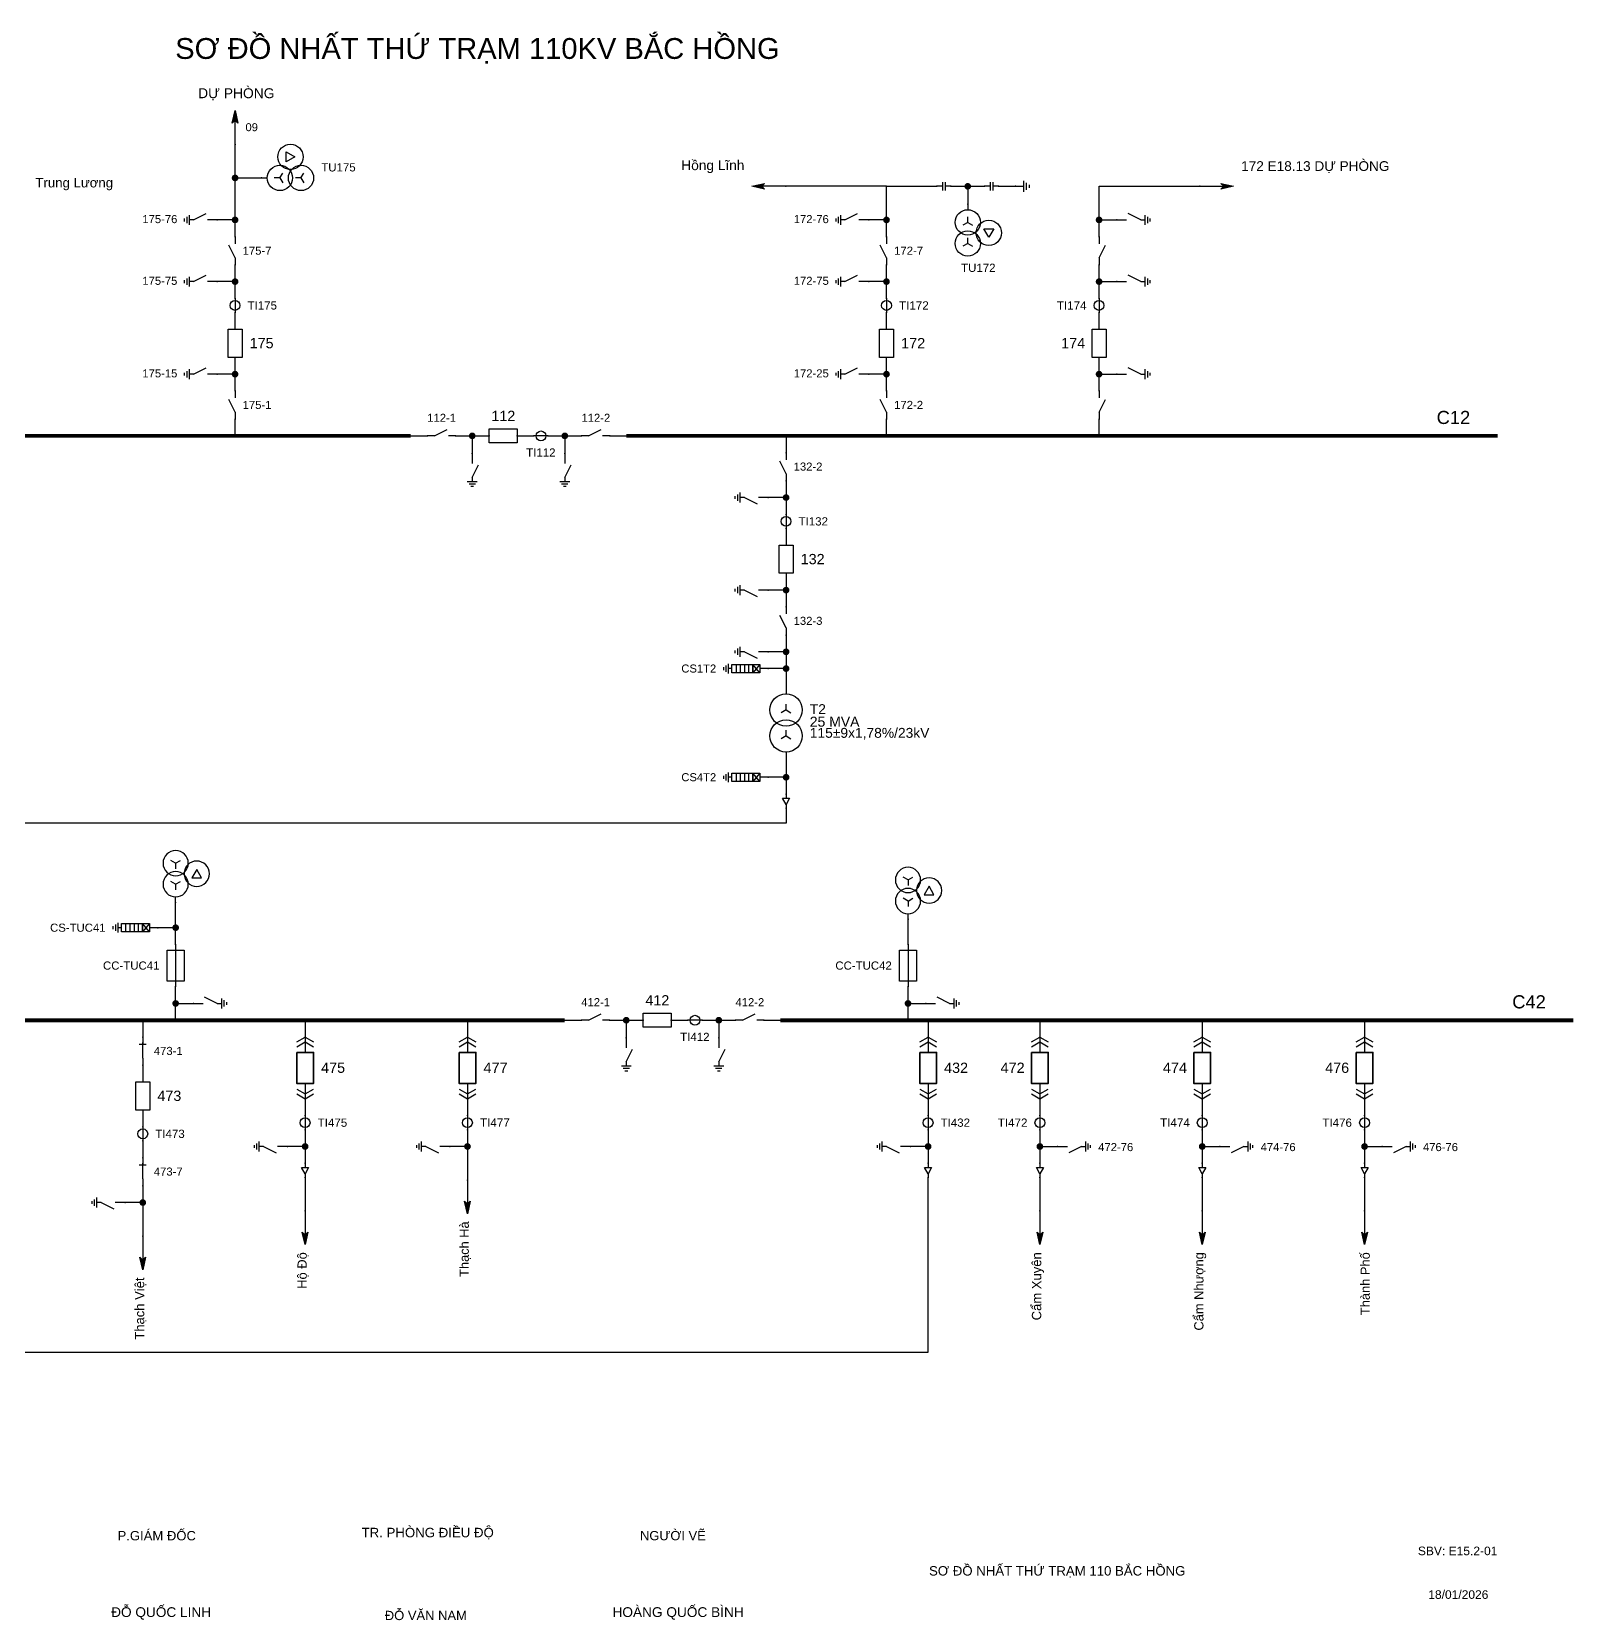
# Model space of a CAD drawing. Header units: millimetres. Extents: x -343 to 411, y 7 to 290.
# Drawn here: x 136.3 to 411, y 7.3 to 290 of the extents above; entities that cross this region are included whole.
import ezdxf

# ---------------------------------------------------------------- set-up
doc = ezdxf.new("R2010")
doc.units = ezdxf.units.MM
for name, color, linetype, lineweight in [('BUSBAR_110KV', 1, 'Continuous', 50), ('BUSBAR_22KV', 5, 'Continuous', 50), ('GROUND', 3, 'Continuous', 25), ('HV_110KV', 1, 'Continuous', 25), ('MV_22KV', 5, 'Continuous', 25)]:
    doc.layers.add(name, color=color, linetype=linetype, lineweight=lineweight)
doc.layers.add('SYM_PORTS', color=8, linetype='Continuous', plot=False)
doc.layers.add('TEXT', color=7, linetype='Continuous')
doc.styles.add('SLD_TEXT', font='arial.ttf')

# ---------------------------------------------------------------- blocks, each defined once
blk = doc.blocks.new('SYM_DISCONNECTOR_OPEN')
at = {"lineweight": 25}
for points in [[(0, -1.25), (-1.125, 1)], [(0, 2.5), (0, 1.25)], [(0, -1.25), (0, -2.5)]]:
    blk.add_lwpolyline(points, dxfattribs=at)
at = {"layer": 'SYM_PORTS'}
for p in [(0, 2.5), (0, -2.5)]:
    blk.add_point(p, dxfattribs=at)
blk.add_attdef('DEVICE_CODE', (1, -0.5), '', height=2)
blk = doc.blocks.new('SYM_EARTHING_SWITCH_OPEN')
at = {"lineweight": 25}
for points in [[(0, 3), (0, 1.25)], [(0, -1.25), (-1.125, 1)], [(-0.875, -2), (0.875, -2)], [(-0.5625, -2.4375), (0.5625, -2.4375)], [(0, -1.25), (0, -2)], [(-0.25, -2.875), (0.25, -2.875)]]:
    blk.add_lwpolyline(points, dxfattribs=at)
at = {"layer": 'SYM_PORTS'}
blk.add_point((0, 3), dxfattribs=at)
blk.add_attdef('DEVICE_CODE', (1.875, 0), '', height=2)
blk = doc.blocks.new('SYM_CIRCUIT_BREAKER')
at = {"lineweight": 25}
blk.add_lwpolyline([(-1.25, 2.5), (1.25, 2.5), (1.25, -2.5), (-1.25, -2.5)], close=True, dxfattribs=at)
at = {"layer": 'SYM_PORTS'}
for p in [(0, 2.5), (0, -2.5)]:
    blk.add_point(p, dxfattribs=at)
blk.add_attdef('DEVICE_CODE', (2.25, -0.5), '', height=2)
at = {"flags": 1}
blk.add_attdef('RATING', (2.25, -3.5), '', height=2, dxfattribs=at)
blk = doc.blocks.new('SYM_CURRENT_TRANSFORMER')
at = {"lineweight": 25}
blk.add_lwpolyline([(0, 1.25), (0, -1.25)], dxfattribs=at)
blk.add_circle((0, 0), 0.875, dxfattribs=at)
at = {"layer": 'SYM_PORTS'}
for p in [(0, 1.25), (0, -1.25)]:
    blk.add_point(p, dxfattribs=at)
blk.add_attdef('DEVICE_CODE', (1.875, -1.75), '', height=2)
at = {"flags": 1}
blk.add_attdef('RATIO', (1.875, -4.75), '', height=2, dxfattribs=at)
blk = doc.blocks.new('SYM_VOLTAGE_TRANSFORMER')
at = {"lineweight": 25}
for points in [[(0, 4.625), (0, 3.625)], [(0, 1.375), (-0.8625, 0.875)], [(0, 1.375), (0, 2.375)], [(0, 1.375), (0.8625, 0.875)], [(0, -2.375), (-0.8625, -2.875)], [(0, -2.375), (0, -1.375)], [(0, -2.375), (0.8625, -2.875)]]:
    blk.add_lwpolyline(points, dxfattribs=at)
blk.add_lwpolyline([(2.875, 0.25), (4.625, 0.25), (3.75, -1.25)], close=True, dxfattribs=at)
for centre in [(0, 1.375), (3.75, -0.5), (0, -2.375)]:
    blk.add_circle(centre, 2.25, dxfattribs=at)
at = {"layer": 'SYM_PORTS'}
blk.add_point((0, 4.625), dxfattribs=at)
blk.add_attdef('DEVICE_CODE', (7, 1.625), '', height=2)
at = {"flags": 1}
blk.add_attdef('RATIO', (7, -1.375), '', height=2, dxfattribs=at)
blk = doc.blocks.new('SYM_LINE_FEEDER_ARROW')
blk.add_hatch(color=7).paths.add_polyline_path([(0, -3), (-0.5, -0.75), (0, -1.25), (0.5, -0.75)])
at = {"lineweight": 25}
blk.add_lwpolyline([(0, 3), (0, -1.25)], dxfattribs=at)
blk.add_lwpolyline([(0, -3), (-0.5, -0.75), (0, -1.25), (0.5, -0.75)], close=True, dxfattribs=at)
at = {"layer": 'SYM_PORTS'}
blk.add_point((0, 3), dxfattribs=at)
blk.add_attdef('LINE_NAME', (1.5, 0), '', height=2)
blk = doc.blocks.new('SYM_COUPLING_CAPACITOR')
at = {"lineweight": 25}
for points in [[(-0.75, 0.25), (0.75, 0.25)], [(0, 1.25), (0, 0.25)], [(-0.75, -0.25), (0.75, -0.25)], [(0, -0.25), (0, -1.25)]]:
    blk.add_lwpolyline(points, dxfattribs=at)
at = {"layer": 'SYM_PORTS'}
for p in [(0, 1.25), (0, -1.25)]:
    blk.add_point(p, dxfattribs=at)
blk.add_attdef('DEVICE_CODE', (1.75, -1.75), '', height=2)
blk = doc.blocks.new('SYM_GROUND_SYMBOL')
at = {"lineweight": 25}
for points in [[(0, 1.25), (0, -0.25)], [(-1, -0.25), (1, -0.25)], [(-0.625, -0.75), (0.625, -0.75)], [(-0.25, -1.25), (0.25, -1.25)]]:
    blk.add_lwpolyline(points, dxfattribs=at)
at = {"layer": 'SYM_PORTS'}
blk.add_point((0, 1.25), dxfattribs=at)
blk = doc.blocks.new('SYM_SURGE_ARRESTER')
at = {"lineweight": 25}
for points in [[(0, 4), (0, 2.5)], [(-0.75, 2.5), (0.75, 1.25)], [(0.75, 2.5), (-0.75, 1.25)], [(-0.75, 0.5), (0.75, 0.5)], [(-0.75, -0.25), (0.75, -0.25)], [(-0.75, -1), (0.75, -1)], [(-0.75, -1.75), (0.75, -1.75)], [(0, -2.5), (0, -3.125)], [(-0.875, -3.125), (0.875, -3.125)], [(-0.5625, -3.5625), (0.5625, -3.5625)], [(-0.25, -4), (0.25, -4)]]:
    blk.add_lwpolyline(points, dxfattribs=at)
for points in [[(-0.75, 2.5), (0.75, 2.5), (0.75, 1.25), (-0.75, 1.25)], [(-0.75, 1.25), (0.75, 1.25), (0.75, -2.5), (-0.75, -2.5)]]:
    blk.add_lwpolyline(points, close=True, dxfattribs=at)
at = {"layer": 'SYM_PORTS'}
blk.add_point((0, 4), dxfattribs=at)
blk.add_attdef('DEVICE_CODE', (1.875, 1), '', height=2)
blk = doc.blocks.new('SYM_TRANSFORMER_2W')
at = {"lineweight": 25}
for points in [[(0, 2.3125), (0, 3.3125)], [(0, 2.3125), (-0.8625, 1.8125)], [(0, 2.3125), (0.8625, 1.8125)], [(0, -2.3125), (-0.8625, -2.8125)], [(0, -2.3125), (0, -1.3125)], [(0, -2.3125), (0.8625, -2.8125)]]:
    blk.add_lwpolyline(points, dxfattribs=at)
for centre in [(0, 2.3125), (0, -2.3125)]:
    blk.add_circle(centre, 2.875, dxfattribs=at)
at = {"layer": 'SYM_PORTS'}
for p in [(0, 5.1875), (0, -5.1875)]:
    blk.add_point(p, dxfattribs=at)
blk.add_attdef('DEVICE_CODE', (3.875, 2.1875), '', height=2)
at = {"flags": 1}
for tag, p in [('POWER', (3.875, -0.8125)), ('VOLTAGE_RATIO', (3.875, -3.8125))]:
    blk.add_attdef(tag, p, '', height=2, dxfattribs=at)
blk = doc.blocks.new('SYM_CABLE_TERMINATION')
at = {"lineweight": 25}
blk.add_lwpolyline([(-0.625, 0.5), (0.625, 0.5), (0, -0.625)], close=True, dxfattribs=at)
for points in [[(0, 1.25), (0, 0.5)], [(0, -0.625), (0, -1.25)]]:
    blk.add_lwpolyline(points, dxfattribs=at)
at = {"layer": 'SYM_PORTS'}
for p in [(0, 1.25), (0, -1.25)]:
    blk.add_point(p, dxfattribs=at)
blk = doc.blocks.new('SYM_DISCONNECTOR_CLOSED')
at = {"lineweight": 25}
for points in [[(-0.625, 1.25), (0.625, 1.25)], [(0, 2.5), (0, 1.25)], [(0, -1.25), (0, 1.5)], [(0, -1.25), (0, -2.5)]]:
    blk.add_lwpolyline(points, dxfattribs=at)
at = {"layer": 'SYM_PORTS'}
for p in [(0, 2.5), (0, -2.5)]:
    blk.add_point(p, dxfattribs=at)
blk.add_attdef('DEVICE_CODE', (1.625, -0.5), '', height=2)
blk = doc.blocks.new('SYM_DRAWOUT_BREAKER')
at = {"lineweight": 25}
for points in [[(-1.5, 4.625), (0, 5.5), (1.5, 4.625)], [(-1.5, 3.75), (0, 4.625), (1.5, 3.75)], [(0, 5.5), (0, 2.75)], [(0, -2.75), (0, -5.5)], [(-1.5, -3.75), (0, -4.625), (1.5, -3.75)], [(-1.5, -4.625), (0, -5.5), (1.5, -4.625)]]:
    blk.add_lwpolyline(points, dxfattribs=at)
at = {"lineweight": 35}
blk.add_lwpolyline([(-1.5, 2.75), (1.5, 2.75), (1.5, -2.75), (-1.5, -2.75)], close=True, dxfattribs=at)
at = {"layer": 'SYM_PORTS'}
for p in [(0, 5.5), (0, -5.5)]:
    blk.add_point(p, dxfattribs=at)
blk.add_attdef('DEVICE_CODE', (2.5, 2.5), '', height=2)
at = {"flags": 1}
blk.add_attdef('RATING', (2.5, -0.5), '', height=2, dxfattribs=at)
blk = doc.blocks.new('SYM_FUSE_DISCONNECTOR')
at = {"lineweight": 25}
blk.add_lwpolyline([(0, 3.75), (0, -3.75)], dxfattribs=at)
blk.add_lwpolyline([(-1.5, 2.75), (1.5, 2.75), (1.5, -2.75), (-1.5, -2.75)], close=True, dxfattribs=at)
at = {"layer": 'SYM_PORTS'}
for p in [(0, 3.75), (0, -3.75)]:
    blk.add_point(p, dxfattribs=at)
blk.add_attdef('DEVICE_CODE', (2.5, 0.75), '', height=2)
at = {"flags": 1}
blk.add_attdef('RATING', (2.5, -2.25), '', height=2, dxfattribs=at)

msp = doc.modelspace()

# ---------------------------------------------------------------- hatches: boundary and pattern name
at = {"layer": 'HV_110KV'}
h = msp.add_hatch(color=7, dxfattribs=at)
edge = h.paths.add_edge_path()
edge.add_arc((172.5, 264.02), 0.6, 0, 360)
h = msp.add_hatch(color=7, dxfattribs=at)
edge = h.paths.add_edge_path()
edge.add_arc((302.89, 262.53), 0.6, 0, 360)
h = msp.add_hatch(color=7, dxfattribs=at)
edge = h.paths.add_edge_path()
edge.add_arc((172.5, 256.55), 0.6, 0, 360)
h = msp.add_hatch(color=7, dxfattribs=at)
edge = h.paths.add_edge_path()
edge.add_arc((288.43, 256.55), 0.6, 0, 360)
h = msp.add_hatch(color=7, dxfattribs=at)
edge = h.paths.add_edge_path()
edge.add_arc((326.26, 256.55), 0.6, 0, 360)
h = msp.add_hatch(color=7, dxfattribs=at)
edge = h.paths.add_edge_path()
edge.add_arc((172.5, 245.57), 0.6, 0, 360)
h = msp.add_hatch(color=7, dxfattribs=at)
edge = h.paths.add_edge_path()
edge.add_arc((288.43, 245.57), 0.6, 0, 360)
h = msp.add_hatch(color=7, dxfattribs=at)
edge = h.paths.add_edge_path()
edge.add_arc((326.26, 245.57), 0.6, 0, 360)
h = msp.add_hatch(color=7, dxfattribs=at)
edge = h.paths.add_edge_path()
edge.add_arc((172.5, 229.1), 0.6, 0, 360)
h = msp.add_hatch(color=7, dxfattribs=at)
edge = h.paths.add_edge_path()
edge.add_arc((288.43, 229.1), 0.6, 0, 360)
h = msp.add_hatch(color=7, dxfattribs=at)
edge = h.paths.add_edge_path()
edge.add_arc((326.26, 229.1), 0.6, 0, 360)
h = msp.add_hatch(color=7, dxfattribs=at)
edge = h.paths.add_edge_path()
edge.add_arc((214.71, 218.12), 0.6, 0, 360)
h = msp.add_hatch(color=7, dxfattribs=at)
edge = h.paths.add_edge_path()
edge.add_arc((231.18, 218.12), 0.6, 0, 360)
h = msp.add_hatch(color=7, dxfattribs=at)
edge = h.paths.add_edge_path()
edge.add_arc((270.56, 207.14), 0.6, 0, 360)
h = msp.add_hatch(color=7, dxfattribs=at)
edge = h.paths.add_edge_path()
edge.add_arc((270.56, 190.67), 0.6, 0, 360)
h = msp.add_hatch(color=7, dxfattribs=at)
edge = h.paths.add_edge_path()
edge.add_arc((270.56, 179.69), 0.6, 0, 360)
h = msp.add_hatch(color=7, dxfattribs=at)
edge = h.paths.add_edge_path()
edge.add_arc((270.56, 176.7), 0.6, 0, 360)
at = {"layer": 'MV_22KV'}
h = msp.add_hatch(color=7, dxfattribs=at)
edge = h.paths.add_edge_path()
edge.add_arc((270.56, 157.36), 0.6, 0, 360)
h = msp.add_hatch(color=7, dxfattribs=at)
edge = h.paths.add_edge_path()
edge.add_arc((161.93, 130.59), 0.6, 0, 360)
h = msp.add_hatch(color=7, dxfattribs=at)
edge = h.paths.add_edge_path()
edge.add_arc((161.93, 117.11), 0.6, 0, 360)
h = msp.add_hatch(color=7, dxfattribs=at)
edge = h.paths.add_edge_path()
edge.add_arc((292.26, 117.11), 0.6, 0, 360)
h = msp.add_hatch(color=7, dxfattribs=at)
edge = h.paths.add_edge_path()
edge.add_arc((242.12, 114.12), 0.6, 0, 360)
h = msp.add_hatch(color=7, dxfattribs=at)
edge = h.paths.add_edge_path()
edge.add_arc((258.59, 114.12), 0.6, 0, 360)
h = msp.add_hatch(color=7, dxfattribs=at)
edge = h.paths.add_edge_path()
edge.add_arc((184.97, 91.65), 0.6, 0, 360)
h = msp.add_hatch(color=7, dxfattribs=at)
edge = h.paths.add_edge_path()
edge.add_arc((213.86, 91.65), 0.6, 0, 360)
h = msp.add_hatch(color=7, dxfattribs=at)
edge = h.paths.add_edge_path()
edge.add_arc((295.84, 91.65), 0.6, 0, 360)
h = msp.add_hatch(color=7, dxfattribs=at)
edge = h.paths.add_edge_path()
edge.add_arc((315.73, 91.65), 0.6, 0, 360)
h = msp.add_hatch(color=7, dxfattribs=at)
edge = h.paths.add_edge_path()
edge.add_arc((344.62, 91.65), 0.6, 0, 360)
h = msp.add_hatch(color=7, dxfattribs=at)
edge = h.paths.add_edge_path()
edge.add_arc((373.51, 91.65), 0.6, 0, 360)
h = msp.add_hatch(color=7, dxfattribs=at)
edge = h.paths.add_edge_path()
edge.add_arc((156.08, 81.67), 0.6, 0, 360)

# ---------------------------------------------------------------- linework, layer by layer
at = {"layer": 'BUSBAR_110KV', "const_width": 0.693}
for points in [[(21.88, 218.12), (203.73, 218.12)], [(242.15, 218.12), (397.21, 218.12)]]:
    msp.add_lwpolyline(points, dxfattribs=at)
at = {"layer": 'BUSBAR_22KV', "const_width": 0.693}
for points in [[(94.93, 114.12), (231.14, 114.12)], [(269.56, 114.12), (410.65, 114.12)]]:
    msp.add_lwpolyline(points, dxfattribs=at)
at = {"layer": 'GROUND'}
msp.add_lwpolyline([(308.38, 262.53), (311.37, 262.53)], dxfattribs=at)
at = {"layer": 'HV_110KV'}
for points in [[(172.5, 264.02), (172.5, 270)], [(172.5, 256.55), (172.5, 264.02)], [(172.5, 264.02), (177.24, 264.02)], [(288.43, 262.53), (270.49, 262.53)], [(288.43, 256.55), (288.43, 262.53)], [(288.43, 262.53), (297.4, 262.53)], [(299.9, 262.53), (302.89, 262.53)], [(302.89, 262.53), (302.89, 259.37)], [(302.89, 262.53), (305.88, 262.53)], [(326.26, 256.55), (326.26, 262.53), (344.2, 262.53)], [(172.5, 256.55), (169.34, 256.55)], [(172.5, 253.56), (172.5, 256.55)], [(288.43, 256.55), (285.27, 256.55)], [(288.43, 253.56), (288.43, 256.55)], [(326.26, 253.56), (326.26, 256.55)], [(326.26, 256.55), (329.42, 256.55)], [(172.5, 245.57), (172.5, 248.56)], [(288.43, 245.57), (288.43, 248.56)], [(326.26, 245.57), (326.26, 248.56)], [(172.5, 245.57), (169.34, 245.57)], [(172.5, 242.58), (172.5, 245.57)], [(288.43, 245.57), (285.27, 245.57)], [(288.43, 242.58), (288.43, 245.57)], [(326.26, 242.58), (326.26, 245.57)], [(326.26, 245.57), (329.42, 245.57)], [(172.5, 237.09), (172.5, 240.08)], [(288.43, 237.09), (288.43, 240.08)], [(326.26, 237.09), (326.26, 240.08)], [(172.5, 229.1), (172.5, 232.09)], [(288.43, 229.1), (288.43, 232.09)], [(326.26, 229.1), (326.26, 232.09)], [(172.5, 229.1), (169.34, 229.1)], [(172.5, 226.11), (172.5, 229.1)], [(288.43, 229.1), (285.27, 229.1)], [(288.43, 226.11), (288.43, 229.1)], [(326.26, 226.11), (326.26, 229.1)], [(326.26, 229.1), (329.42, 229.1)], [(172.5, 218.12), (172.5, 221.11)], [(288.43, 218.12), (288.43, 221.11)], [(326.26, 218.12), (326.26, 221.11)], [(203.73, 218.12), (206.72, 218.12)], [(211.72, 218.12), (214.71, 218.12)], [(214.71, 218.12), (214.71, 214.96)], [(214.71, 218.12), (217.7, 218.12)], [(222.7, 218.12), (225.69, 218.12)], [(228.19, 218.12), (231.18, 218.12)], [(231.18, 218.12), (231.18, 214.96)], [(231.18, 218.12), (234.17, 218.12)], [(239.17, 218.12), (242.15, 218.12)], [(270.56, 218.12), (270.56, 215.13)], [(270.56, 210.13), (270.56, 207.14)], [(270.56, 207.14), (267.4, 207.14)], [(270.56, 207.14), (270.56, 204.15)], [(270.56, 201.65), (270.56, 198.66)], [(270.56, 193.66), (270.56, 190.67)], [(270.56, 190.67), (267.4, 190.67)], [(270.56, 190.67), (270.56, 187.68)], [(270.56, 182.68), (270.56, 179.69)], [(270.56, 179.69), (267.4, 179.69)], [(270.56, 179.69), (270.56, 176.7)], [(270.56, 176.7), (267.4, 176.7)], [(270.56, 176.7), (270.56, 172.22)]]:
    msp.add_lwpolyline(points, dxfattribs=at)
at = {"layer": 'MV_22KV'}
for points in [[(270.56, 161.84), (270.56, 157.36)], [(270.56, 157.36), (267.4, 157.36)], [(270.56, 157.36), (270.56, 154.37)], [(161.93, 130.59), (161.93, 135.07)], [(161.93, 130.59), (158.77, 130.59)], [(161.93, 127.6), (161.93, 130.59)], [(292.26, 127.6), (292.26, 132.08)], [(161.93, 117.11), (161.93, 120.1)], [(292.26, 117.11), (292.26, 120.1)], [(161.93, 114.12), (161.93, 117.11)], [(161.93, 117.11), (165.09, 117.11)], [(292.26, 114.12), (292.26, 117.11)], [(292.26, 117.11), (295.42, 117.11)], [(156.08, 114.12), (156.08, 111.13)], [(184.97, 114.12), (184.97, 111.13)], [(213.86, 114.12), (213.86, 111.13)], [(231.14, 114.12), (234.13, 114.12)], [(239.13, 114.12), (242.12, 114.12)], [(242.12, 114.12), (242.12, 110.96)], [(242.12, 114.12), (245.11, 114.12)], [(250.11, 114.12), (253.1, 114.12)], [(255.6, 114.12), (258.59, 114.12)], [(258.59, 114.12), (258.59, 110.96)], [(258.59, 114.12), (261.58, 114.12)], [(266.58, 114.12), (269.56, 114.12)], [(295.84, 114.12), (295.84, 111.13)], [(315.73, 114.12), (315.73, 111.13)], [(344.62, 114.12), (344.62, 111.13)], [(373.51, 114.12), (373.51, 111.13)], [(156.08, 106.13), (156.08, 103.14)], [(184.97, 100.13), (184.97, 97.14)], [(213.86, 100.13), (213.86, 97.14)], [(295.84, 100.13), (295.84, 97.14)], [(315.73, 100.13), (315.73, 97.14)], [(344.62, 100.13), (344.62, 97.14)], [(373.51, 100.13), (373.51, 97.14)], [(156.08, 98.14), (156.08, 95.15)], [(184.97, 94.64), (184.97, 91.65)], [(213.86, 94.64), (213.86, 91.65)], [(295.84, 94.64), (295.84, 91.65)], [(315.73, 94.64), (315.73, 91.65)], [(344.62, 94.64), (344.62, 91.65)], [(373.51, 94.64), (373.51, 91.65)], [(156.08, 92.65), (156.08, 89.66)], [(184.97, 91.65), (181.81, 91.65)], [(184.97, 91.65), (184.97, 88.66)], [(213.86, 91.65), (210.7, 91.65)], [(213.86, 91.65), (213.86, 85.67)], [(295.84, 91.65), (292.68, 91.65)], [(295.84, 91.65), (295.84, 88.66)], [(315.73, 91.65), (318.89, 91.65)], [(315.73, 91.65), (315.73, 88.66)], [(344.62, 91.65), (347.78, 91.65)], [(344.62, 91.65), (344.62, 88.66)], [(373.51, 91.65), (376.67, 91.65)], [(373.51, 91.65), (373.51, 88.66)], [(184.97, 86.16), (184.97, 80.18)], [(315.73, 86.16), (315.73, 80.18)], [(344.62, 86.16), (344.62, 80.18)], [(373.51, 86.16), (373.51, 80.18)], [(156.08, 84.66), (156.08, 81.67)], [(156.08, 81.67), (152.92, 81.67)], [(156.08, 81.67), (156.08, 75.69)]]:
    msp.add_lwpolyline(points, dxfattribs=at)
msp.add_lwpolyline([(270.56, 151.87), (270.56, 149.17), (120, 149.17), (120, 143.54), (119.19, 143.54, 1), (117.19, 143.54), (93, 143.54), (93, 55.04), (295.84, 55.04), (295.84, 83.46), (295.84, 86.16)], format="xyb", dxfattribs=at)

# ---------------------------------------------------------------- block references
at = {"layer": 'GROUND'}
for name, p, rotation in [('SYM_COUPLING_CAPACITOR', (307.13, 262.53), 270), ('SYM_GROUND_SYMBOL', (312.62, 262.53), 90)]:
    msp.add_blockref(name, p, dxfattribs=dict(at, rotation=rotation))
at = {"layer": 'HV_110KV'}
for name, p, rotation in [('SYM_LINE_FEEDER_ARROW', (172.5, 273), 180), ('SYM_LINE_FEEDER_ARROW', (267.49, 262.53), 270), ('SYM_COUPLING_CAPACITOR', (298.65, 262.53), 270), ('SYM_LINE_FEEDER_ARROW', (347.2, 262.53), 90)]:
    msp.add_blockref(name, p, dxfattribs=dict(at, rotation=rotation))
ref = msp.add_blockref('SYM_VOLTAGE_TRANSFORMER', (181.86, 264.02), dxfattribs=dict(at, rotation=90))
ref.add_attrib('DEVICE_CODE', 'TU175', (187.84, 265.18), dxfattribs={"layer": 'TEXT', "height": 1.461, "style": 'SLD_TEXT'})
ref = msp.add_blockref('SYM_EARTHING_SWITCH_OPEN', (332.42, 256.55), dxfattribs=dict(at, xscale=-1, rotation=90))
ref.add_attrib('DEVICE_CODE', '174-76', (336.64, 255.98), dxfattribs={"layer": 'TEXT', "extrusion": (0, 0, -1), "height": 1.433, "style": 'SLD_TEXT'})
ref = msp.add_blockref('SYM_EARTHING_SWITCH_OPEN', (166.34, 256.55), dxfattribs=dict(at, rotation=270))
ref.add_attrib('DEVICE_CODE', '175-76', (156, 255.98), dxfattribs={"layer": 'TEXT', "height": 1.433, "style": 'SLD_TEXT'})
ref = msp.add_blockref('SYM_EARTHING_SWITCH_OPEN', (282.27, 256.55), dxfattribs=dict(at, rotation=270))
ref.add_attrib('DEVICE_CODE', '172-76', (271.93, 255.98), dxfattribs={"layer": 'TEXT', "height": 1.433, "style": 'SLD_TEXT'})
ref = msp.add_blockref('SYM_VOLTAGE_TRANSFORMER', (302.89, 254.74), dxfattribs=at)
ref.add_attrib('DEVICE_CODE', 'TU172', (301.71, 247.3), dxfattribs={"layer": 'TEXT', "height": 1.461, "style": 'SLD_TEXT'})
ref = msp.add_blockref('SYM_DISCONNECTOR_OPEN', (326.26, 251.06), dxfattribs=dict(at, xscale=-1))
ref.add_attrib('DEVICE_CODE', '174-7', (319.87, 250.35), dxfattribs={"layer": 'TEXT', "extrusion": (0, 0, -1), "height": 1.447, "style": 'SLD_TEXT'})
ref = msp.add_blockref('SYM_DISCONNECTOR_OPEN', (172.5, 251.06), dxfattribs=at)
ref.add_attrib('DEVICE_CODE', '175-7', (173.85, 250.36), dxfattribs={"layer": 'TEXT', "height": 1.435, "style": 'SLD_TEXT'})
ref = msp.add_blockref('SYM_DISCONNECTOR_OPEN', (288.43, 251.06), dxfattribs=at)
ref.add_attrib('DEVICE_CODE', '172-7', (289.78, 250.35), dxfattribs={"layer": 'TEXT', "height": 1.447, "style": 'SLD_TEXT'})
ref = msp.add_blockref('SYM_EARTHING_SWITCH_OPEN', (332.42, 245.57), dxfattribs=dict(at, xscale=-1, rotation=90))
ref.add_attrib('DEVICE_CODE', '174-75', (336.64, 245), dxfattribs={"layer": 'TEXT', "extrusion": (0, 0, -1), "height": 1.433, "style": 'SLD_TEXT'})
ref = msp.add_blockref('SYM_EARTHING_SWITCH_OPEN', (166.34, 245.57), dxfattribs=dict(at, rotation=270))
ref.add_attrib('DEVICE_CODE', '175-75', (156, 245), dxfattribs={"layer": 'TEXT', "height": 1.433, "style": 'SLD_TEXT'})
ref = msp.add_blockref('SYM_EARTHING_SWITCH_OPEN', (282.27, 245.57), dxfattribs=dict(at, rotation=270))
ref.add_attrib('DEVICE_CODE', '172-75', (271.93, 245), dxfattribs={"layer": 'TEXT', "height": 1.433, "style": 'SLD_TEXT'})
ref = msp.add_blockref('SYM_CURRENT_TRANSFORMER', (172.5, 241.33), dxfattribs=at)
ref.add_attrib('DEVICE_CODE', 'TI175', (174.72, 240.6), dxfattribs={"layer": 'TEXT', "height": 1.469, "style": 'SLD_TEXT'})
ref = msp.add_blockref('SYM_CURRENT_TRANSFORMER', (288.43, 241.33), dxfattribs=at)
ref.add_attrib('DEVICE_CODE', 'TI172', (290.66, 240.59), dxfattribs={"layer": 'TEXT', "height": 1.481, "style": 'SLD_TEXT'})
ref = msp.add_blockref('SYM_CURRENT_TRANSFORMER', (326.26, 241.33), dxfattribs=at)
ref.add_attrib('DEVICE_CODE', 'TI174', (318.75, 240.59), dxfattribs={"layer": 'TEXT', "height": 1.481, "style": 'SLD_TEXT'})
ref = msp.add_blockref('SYM_CIRCUIT_BREAKER', (172.5, 234.59), dxfattribs=at)
ref.add_attrib('DEVICE_CODE', '175', (175.1, 233.71), dxfattribs={"layer": 'TEXT', "height": 1.826, "style": 'SLD_TEXT'})
ref = msp.add_blockref('SYM_CIRCUIT_BREAKER', (288.43, 234.59), dxfattribs=at)
ref.add_attrib('DEVICE_CODE', '172', (291.03, 233.7), dxfattribs={"layer": 'TEXT', "height": 1.841, "style": 'SLD_TEXT'})
ref = msp.add_blockref('SYM_CIRCUIT_BREAKER', (326.26, 234.59), dxfattribs=at)
ref.add_attrib('DEVICE_CODE', '174', (319.51, 233.7), dxfattribs={"layer": 'TEXT', "height": 1.841, "style": 'SLD_TEXT'})
ref = msp.add_blockref('SYM_EARTHING_SWITCH_OPEN', (332.42, 229.1), dxfattribs=dict(at, xscale=-1, rotation=90))
ref.add_attrib('DEVICE_CODE', '174-25', (336.64, 228.53), dxfattribs={"layer": 'TEXT', "extrusion": (0, 0, -1), "height": 1.433, "style": 'SLD_TEXT'})
ref = msp.add_blockref('SYM_EARTHING_SWITCH_OPEN', (166.34, 229.1), dxfattribs=dict(at, rotation=270))
ref.add_attrib('DEVICE_CODE', '175-15', (156, 228.53), dxfattribs={"layer": 'TEXT', "height": 1.433, "style": 'SLD_TEXT'})
ref = msp.add_blockref('SYM_EARTHING_SWITCH_OPEN', (282.27, 229.1), dxfattribs=dict(at, rotation=270))
ref.add_attrib('DEVICE_CODE', '172-25', (271.93, 228.53), dxfattribs={"layer": 'TEXT', "height": 1.433, "style": 'SLD_TEXT'})
ref = msp.add_blockref('SYM_DISCONNECTOR_OPEN', (326.26, 223.61), dxfattribs=dict(at, xscale=-1))
ref.add_attrib('DEVICE_CODE', '174-2', (319.87, 222.9), dxfattribs={"layer": 'TEXT', "extrusion": (0, 0, -1), "height": 1.447, "style": 'SLD_TEXT'})
ref = msp.add_blockref('SYM_DISCONNECTOR_OPEN', (172.5, 223.61), dxfattribs=at)
ref.add_attrib('DEVICE_CODE', '175-1', (173.85, 222.91), dxfattribs={"layer": 'TEXT', "height": 1.435, "style": 'SLD_TEXT'})
ref = msp.add_blockref('SYM_DISCONNECTOR_OPEN', (288.43, 223.61), dxfattribs=at)
ref.add_attrib('DEVICE_CODE', '172-2', (289.78, 222.9), dxfattribs={"layer": 'TEXT', "height": 1.447, "style": 'SLD_TEXT'})
ref = msp.add_blockref('SYM_DISCONNECTOR_OPEN', (209.22, 218.12), dxfattribs=dict(at, rotation=270))
ref.add_attrib('DEVICE_CODE', '112-1', (206.7, 220.62), dxfattribs={"layer": 'TEXT', "height": 1.432, "style": 'SLD_TEXT'})
ref = msp.add_blockref('SYM_CIRCUIT_BREAKER', (220.2, 218.12), dxfattribs=dict(at, rotation=270))
ref.add_attrib('DEVICE_CODE', '112', (218.12, 220.76), dxfattribs={"layer": 'TEXT', "height": 1.822, "style": 'SLD_TEXT'})
ref = msp.add_blockref('SYM_DISCONNECTOR_OPEN', (236.67, 218.12), dxfattribs=dict(at, rotation=270))
ref.add_attrib('DEVICE_CODE', '112-2', (234.15, 220.62), dxfattribs={"layer": 'TEXT', "height": 1.432, "style": 'SLD_TEXT'})
ref = msp.add_blockref('SYM_CURRENT_TRANSFORMER', (226.94, 218.12), dxfattribs=dict(at, rotation=270))
ref.add_attrib('DEVICE_CODE', 'TI112', (224.3, 214.42), dxfattribs={"layer": 'TEXT', "height": 1.466, "style": 'SLD_TEXT'})
ref = msp.add_blockref('SYM_EARTHING_SWITCH_OPEN', (231.18, 211.96), dxfattribs=dict(at, xscale=-1))
ref.add_attrib('DEVICE_CODE', '112-25', (228.24, 206.3), dxfattribs={"layer": 'TEXT', "extrusion": (0, 0, -1), "height": 1.43, "style": 'SLD_TEXT'})
ref = msp.add_blockref('SYM_EARTHING_SWITCH_OPEN', (214.71, 211.96), dxfattribs=dict(at, xscale=-1))
ref.add_attrib('DEVICE_CODE', '112-15', (211.77, 206.3), dxfattribs={"layer": 'TEXT', "extrusion": (0, 0, -1), "height": 1.43, "style": 'SLD_TEXT'})
ref = msp.add_blockref('SYM_DISCONNECTOR_OPEN', (270.56, 212.63), dxfattribs=at)
ref.add_attrib('DEVICE_CODE', '132-2', (271.91, 211.94), dxfattribs={"layer": 'TEXT', "height": 1.432, "style": 'SLD_TEXT'})
ref = msp.add_blockref('SYM_EARTHING_SWITCH_OPEN', (264.4, 207.14), dxfattribs=dict(at, xscale=-1, rotation=270))
ref.add_attrib('DEVICE_CODE', '132-25', (254.05, 206.32), dxfattribs={"layer": 'TEXT', "extrusion": (0, 0, -1), "height": 1.43, "style": 'SLD_TEXT'})
ref = msp.add_blockref('SYM_CURRENT_TRANSFORMER', (270.56, 202.9), dxfattribs=at)
ref.add_attrib('DEVICE_CODE', 'TI132', (272.78, 202.17), dxfattribs={"layer": 'TEXT', "height": 1.466, "style": 'SLD_TEXT'})
ref = msp.add_blockref('SYM_CIRCUIT_BREAKER', (270.56, 196.16), dxfattribs=at)
ref.add_attrib('DEVICE_CODE', '132', (273.16, 195.28), dxfattribs={"layer": 'TEXT', "height": 1.826, "style": 'SLD_TEXT'})
ref = msp.add_blockref('SYM_EARTHING_SWITCH_OPEN', (264.4, 190.67), dxfattribs=dict(at, xscale=-1, rotation=270))
ref.add_attrib('DEVICE_CODE', '132-35', (254.05, 189.85), dxfattribs={"layer": 'TEXT', "extrusion": (0, 0, -1), "height": 1.43, "style": 'SLD_TEXT'})
ref = msp.add_blockref('SYM_DISCONNECTOR_OPEN', (270.56, 185.18), dxfattribs=at)
ref.add_attrib('DEVICE_CODE', '132-3', (271.91, 184.49), dxfattribs={"layer": 'TEXT', "height": 1.432, "style": 'SLD_TEXT'})
ref = msp.add_blockref('SYM_EARTHING_SWITCH_OPEN', (264.4, 179.69), dxfattribs=dict(at, xscale=-1, rotation=270))
ref.add_attrib('DEVICE_CODE', '132-38', (254.05, 178.87), dxfattribs={"layer": 'TEXT', "extrusion": (0, 0, -1), "height": 1.43, "style": 'SLD_TEXT'})
ref = msp.add_blockref('SYM_SURGE_ARRESTER', (263.4, 176.7), dxfattribs=dict(at, rotation=270))
ref.add_attrib('DEVICE_CODE', 'CS1T2', (251.92, 176), dxfattribs={"layer": 'TEXT', "height": 1.428, "style": 'SLD_TEXT'})
ref = msp.add_blockref('SYM_TRANSFORMER_2W', (270.56, 167.03), dxfattribs=at)
ref.add_attrib('DEVICE_CODE', 'T2', (274.78, 168.61), dxfattribs={"layer": 'TEXT', "height": 1.755, "style": 'SLD_TEXT'})
at = {"layer": 'MV_22KV'}
ref = msp.add_blockref('SYM_SURGE_ARRESTER', (263.4, 157.36), dxfattribs=dict(at, rotation=270))
ref.add_attrib('DEVICE_CODE', 'CS4T2', (251.92, 156.66), dxfattribs={"layer": 'TEXT', "height": 1.428, "style": 'SLD_TEXT'})
for name, p in [('SYM_CABLE_TERMINATION', (270.56, 153.12)), ('SYM_CABLE_TERMINATION', (184.97, 87.41)), ('SYM_CABLE_TERMINATION', (295.84, 87.41)), ('SYM_CABLE_TERMINATION', (315.73, 87.41)), ('SYM_CABLE_TERMINATION', (344.62, 87.41)), ('SYM_CABLE_TERMINATION', (373.51, 87.41)), ('SYM_LINE_FEEDER_ARROW', (213.86, 82.67)), ('SYM_LINE_FEEDER_ARROW', (184.97, 77.18)), ('SYM_LINE_FEEDER_ARROW', (315.73, 77.18)), ('SYM_LINE_FEEDER_ARROW', (344.62, 77.18)), ('SYM_LINE_FEEDER_ARROW', (373.51, 77.18)), ('SYM_LINE_FEEDER_ARROW', (156.08, 72.69))]:
    msp.add_blockref(name, p, dxfattribs=at)
ref = msp.add_blockref('SYM_VOLTAGE_TRANSFORMER', (161.93, 139.7), dxfattribs=dict(at, xscale=-1, rotation=180))
ref.add_attrib('DEVICE_CODE', 'TUC41', (160.56, 145.69), dxfattribs={"layer": 'TEXT', "extrusion": (0, 0, -1), "height": 1.457, "style": 'SLD_TEXT'})
ref = msp.add_blockref('SYM_VOLTAGE_TRANSFORMER', (292.26, 136.71), dxfattribs=dict(at, xscale=-1, rotation=180))
ref.add_attrib('DEVICE_CODE', 'TUC42', (290.9, 142.7), dxfattribs={"layer": 'TEXT', "extrusion": (0, 0, -1), "height": 1.457, "style": 'SLD_TEXT'})
ref = msp.add_blockref('SYM_SURGE_ARRESTER', (154.77, 130.59), dxfattribs=dict(at, rotation=270))
ref.add_attrib('DEVICE_CODE', 'CS-TUC41', (139.58, 129.87), dxfattribs={"layer": 'TEXT', "height": 1.445, "style": 'SLD_TEXT'})
ref = msp.add_blockref('SYM_FUSE_DISCONNECTOR', (161.93, 123.85), dxfattribs=at)
ref.add_attrib('DEVICE_CODE', 'CC-TUC41', (149, 123.12), dxfattribs={"layer": 'TEXT', "height": 1.454, "style": 'SLD_TEXT'})
ref = msp.add_blockref('SYM_FUSE_DISCONNECTOR', (292.26, 123.85), dxfattribs=at)
ref.add_attrib('DEVICE_CODE', 'CC-TUC42', (279.33, 123.12), dxfattribs={"layer": 'TEXT', "height": 1.454, "style": 'SLD_TEXT'})
ref = msp.add_blockref('SYM_EARTHING_SWITCH_OPEN', (298.42, 117.11), dxfattribs=dict(at, xscale=-1, rotation=90))
ref.add_attrib('DEVICE_CODE', 'TUC42-24', (302.65, 116.51), dxfattribs={"layer": 'TEXT', "extrusion": (0, 0, -1), "height": 1.451, "style": 'SLD_TEXT'})
ref = msp.add_blockref('SYM_EARTHING_SWITCH_OPEN', (168.09, 117.11), dxfattribs=dict(at, xscale=-1, rotation=90))
ref.add_attrib('DEVICE_CODE', 'TUC41-14', (172.31, 116.51), dxfattribs={"layer": 'TEXT', "extrusion": (0, 0, -1), "height": 1.451, "style": 'SLD_TEXT'})
ref = msp.add_blockref('SYM_DISCONNECTOR_OPEN', (236.63, 114.12), dxfattribs=dict(at, rotation=270))
ref.add_attrib('DEVICE_CODE', '412-1', (234.11, 116.62), dxfattribs={"layer": 'TEXT', "height": 1.432, "style": 'SLD_TEXT'})
ref = msp.add_blockref('SYM_CIRCUIT_BREAKER', (247.61, 114.12), dxfattribs=dict(at, rotation=270))
ref.add_attrib('DEVICE_CODE', '412', (245.53, 116.76), dxfattribs={"layer": 'TEXT', "height": 1.822, "style": 'SLD_TEXT'})
ref = msp.add_blockref('SYM_DISCONNECTOR_OPEN', (264.08, 114.12), dxfattribs=dict(at, rotation=270))
ref.add_attrib('DEVICE_CODE', '412-2', (261.56, 116.62), dxfattribs={"layer": 'TEXT', "height": 1.432, "style": 'SLD_TEXT'})
ref = msp.add_blockref('SYM_CURRENT_TRANSFORMER', (254.35, 114.12), dxfattribs=dict(at, rotation=270))
ref.add_attrib('DEVICE_CODE', 'TI412', (251.71, 110.42), dxfattribs={"layer": 'TEXT', "height": 1.466, "style": 'SLD_TEXT'})
ref = msp.add_blockref('SYM_EARTHING_SWITCH_OPEN', (258.59, 107.96), dxfattribs=dict(at, xscale=-1))
ref.add_attrib('DEVICE_CODE', '412-25', (255.65, 102.3), dxfattribs={"layer": 'TEXT', "extrusion": (0, 0, -1), "height": 1.43, "style": 'SLD_TEXT'})
ref = msp.add_blockref('SYM_EARTHING_SWITCH_OPEN', (242.12, 107.96), dxfattribs=dict(at, xscale=-1))
ref.add_attrib('DEVICE_CODE', '412-15', (239.18, 102.3), dxfattribs={"layer": 'TEXT', "extrusion": (0, 0, -1), "height": 1.43, "style": 'SLD_TEXT'})
ref = msp.add_blockref('SYM_DISCONNECTOR_CLOSED', (156.08, 108.63), dxfattribs=at)
ref.add_attrib('DEVICE_CODE', '473-1', (158.05, 107.94), dxfattribs={"layer": 'TEXT', "height": 1.435, "style": 'SLD_TEXT'})
ref = msp.add_blockref('SYM_DRAWOUT_BREAKER', (184.97, 105.63), dxfattribs=at)
ref.add_attrib('DEVICE_CODE', '475', (187.82, 104.76), dxfattribs={"layer": 'TEXT', "height": 1.829, "style": 'SLD_TEXT'})
ref = msp.add_blockref('SYM_DRAWOUT_BREAKER', (213.86, 105.63), dxfattribs=at)
ref.add_attrib('DEVICE_CODE', '477', (216.71, 104.74), dxfattribs={"layer": 'TEXT', "height": 1.845, "style": 'SLD_TEXT'})
ref = msp.add_blockref('SYM_DRAWOUT_BREAKER', (295.84, 105.63), dxfattribs=at)
ref.add_attrib('DEVICE_CODE', '432', (298.69, 104.75), dxfattribs={"layer": 'TEXT', "height": 1.826, "style": 'SLD_TEXT'})
ref = msp.add_blockref('SYM_DRAWOUT_BREAKER', (315.73, 105.63), dxfattribs=at)
ref.add_attrib('DEVICE_CODE', '472', (308.73, 104.74), dxfattribs={"layer": 'TEXT', "height": 1.841, "style": 'SLD_TEXT'})
ref = msp.add_blockref('SYM_DRAWOUT_BREAKER', (344.62, 105.63), dxfattribs=at)
ref.add_attrib('DEVICE_CODE', '474', (337.62, 104.74), dxfattribs={"layer": 'TEXT', "height": 1.845, "style": 'SLD_TEXT'})
ref = msp.add_blockref('SYM_DRAWOUT_BREAKER', (373.51, 105.63), dxfattribs=at)
ref.add_attrib('DEVICE_CODE', '476', (366.51, 104.75), dxfattribs={"layer": 'TEXT', "height": 1.826, "style": 'SLD_TEXT'})
ref = msp.add_blockref('SYM_CIRCUIT_BREAKER', (156.08, 100.64), dxfattribs=at)
ref.add_attrib('DEVICE_CODE', '473', (158.68, 99.76), dxfattribs={"layer": 'TEXT', "height": 1.826, "style": 'SLD_TEXT'})
ref = msp.add_blockref('SYM_CURRENT_TRANSFORMER', (184.97, 95.89), dxfattribs=at)
ref.add_attrib('DEVICE_CODE', 'TI475', (187.2, 95.16), dxfattribs={"layer": 'TEXT', "height": 1.472, "style": 'SLD_TEXT'})
ref = msp.add_blockref('SYM_CURRENT_TRANSFORMER', (213.86, 95.89), dxfattribs=at)
ref.add_attrib('DEVICE_CODE', 'TI477', (216.09, 95.15), dxfattribs={"layer": 'TEXT', "height": 1.484, "style": 'SLD_TEXT'})
ref = msp.add_blockref('SYM_CURRENT_TRANSFORMER', (295.84, 95.89), dxfattribs=at)
ref.add_attrib('DEVICE_CODE', 'TI432', (298.06, 95.16), dxfattribs={"layer": 'TEXT', "height": 1.466, "style": 'SLD_TEXT'})
ref = msp.add_blockref('SYM_CURRENT_TRANSFORMER', (315.73, 95.89), dxfattribs=at)
ref.add_attrib('DEVICE_CODE', 'TI472', (308.23, 95.15), dxfattribs={"layer": 'TEXT', "height": 1.481, "style": 'SLD_TEXT'})
ref = msp.add_blockref('SYM_CURRENT_TRANSFORMER', (344.62, 95.89), dxfattribs=at)
ref.add_attrib('DEVICE_CODE', 'TI474', (337.12, 95.15), dxfattribs={"layer": 'TEXT', "height": 1.484, "style": 'SLD_TEXT'})
ref = msp.add_blockref('SYM_CURRENT_TRANSFORMER', (373.51, 95.89), dxfattribs=at)
ref.add_attrib('DEVICE_CODE', 'TI476', (366.01, 95.16), dxfattribs={"layer": 'TEXT', "height": 1.469, "style": 'SLD_TEXT'})
ref = msp.add_blockref('SYM_CURRENT_TRANSFORMER', (156.08, 93.9), dxfattribs=at)
ref.add_attrib('DEVICE_CODE', 'TI473', (158.3, 93.17), dxfattribs={"layer": 'TEXT', "height": 1.469, "style": 'SLD_TEXT'})
ref = msp.add_blockref('SYM_EARTHING_SWITCH_OPEN', (289.68, 91.65), dxfattribs=dict(at, xscale=-1, rotation=270))
ref.add_attrib('DEVICE_CODE', '432-38', (279.33, 90.83), dxfattribs={"layer": 'TEXT', "extrusion": (0, 0, -1), "height": 1.43, "style": 'SLD_TEXT'})
ref = msp.add_blockref('SYM_EARTHING_SWITCH_OPEN', (207.7, 91.65), dxfattribs=dict(at, xscale=-1, rotation=270))
ref.add_attrib('DEVICE_CODE', '477-76', (197.36, 90.83), dxfattribs={"layer": 'TEXT', "extrusion": (0, 0, -1), "height": 1.433, "style": 'SLD_TEXT'})
ref = msp.add_blockref('SYM_EARTHING_SWITCH_OPEN', (178.81, 91.65), dxfattribs=dict(at, xscale=-1, rotation=270))
ref.add_attrib('DEVICE_CODE', '475-76', (168.47, 90.83), dxfattribs={"layer": 'TEXT', "extrusion": (0, 0, -1), "height": 1.433, "style": 'SLD_TEXT'})
ref = msp.add_blockref('SYM_EARTHING_SWITCH_OPEN', (321.89, 91.65), dxfattribs=dict(at, rotation=90))
ref.add_attrib('DEVICE_CODE', '472-76', (326.11, 90.83), dxfattribs={"layer": 'TEXT', "height": 1.433, "style": 'SLD_TEXT'})
ref = msp.add_blockref('SYM_EARTHING_SWITCH_OPEN', (350.78, 91.65), dxfattribs=dict(at, rotation=90))
ref.add_attrib('DEVICE_CODE', '474-76', (355.01, 90.83), dxfattribs={"layer": 'TEXT', "height": 1.433, "style": 'SLD_TEXT'})
ref = msp.add_blockref('SYM_EARTHING_SWITCH_OPEN', (379.67, 91.65), dxfattribs=dict(at, rotation=90))
ref.add_attrib('DEVICE_CODE', '476-76', (383.9, 90.83), dxfattribs={"layer": 'TEXT', "height": 1.433, "style": 'SLD_TEXT'})
ref = msp.add_blockref('SYM_DISCONNECTOR_CLOSED', (156.08, 87.16), dxfattribs=at)
ref.add_attrib('DEVICE_CODE', '473-7', (158.05, 86.47), dxfattribs={"layer": 'TEXT', "height": 1.435, "style": 'SLD_TEXT'})
ref = msp.add_blockref('SYM_EARTHING_SWITCH_OPEN', (149.92, 81.67), dxfattribs=dict(at, xscale=-1, rotation=270))
ref.add_attrib('DEVICE_CODE', '473-76', (139.58, 80.85), dxfattribs={"layer": 'TEXT', "extrusion": (0, 0, -1), "height": 1.433, "style": 'SLD_TEXT'})

# ---------------------------------------------------------------- texts
at = {"layer": 'TEXT', "attachment_point": 7, "style": 'SLD_TEXT'}
for s, insert, char_height in [('SƠ ĐỒ NHẤT THỨ TRẠM 110KV BẮC HỒNG', (161.85, 284.39), 3.7077), ('DỰ PHÒNG', (165.93, 277.83), 1.762), ('09', (174.35, 272.32), 1.425), ('Hồng Lĩnh', (251.92, 264.89), 1.741), ('172 E18.13 DỰ PHÒNG', (351.55, 264.89), 1.7305), ('Trung Lương', (136.97, 261.83), 1.682), ('C12', (386.34, 220.2), 2.332), ('25 MVA', (274.78, 166.34), 1.779), ('115±9x1,78%/23kV', (274.78, 164.06), 1.7586), ('C42', (399.79, 116.2), 2.332), ('P.GIÁM ĐỐC', (151.59, 21.53), 1.664), ('TR. PHÒNG ĐIỀU ĐỘ', (195.01, 21.73), 1.6851), ('NGƯỜI VẼ', (244.57, 21.55), 1.642), ('SBV: E15.2-01', (383, 18.89), 1.5312), ('SƠ ĐỒ NHẤT THỨ TRẠM 110 BẮC HỒNG', (296, 14.92), 1.6806), ('18/01/2026', (384.85, 11.12), 1.53), ('ĐỖ QUỐC LINH', (150.45, 7.44), 1.7359), ('ĐỖ VĂN NAM', (199.15, 7.34), 1.651), ('HOÀNG QUỐC BÌNH', (239.67, 7.44), 1.7392)]:
    msp.add_mtext(s, dxfattribs=dict(at, insert=insert, char_height=char_height))
at = {"layer": 'TEXT', "attachment_point": 7, "rotation": 90, "style": 'SLD_TEXT'}
for s, insert, char_height in [('Thạch Hà', (214.46, 68.45), 1.63), ('Hộ Độ', (185.62, 66.31), 1.649), ('Cẩm Xuyên', (316.47, 60.71), 1.661), ('Cẩm Nhượng', (345.33, 58.89), 1.636), ('Thành Phố', (374.46, 61.64), 1.638), ('Thạch Việt', (156.71, 57.27), 1.658)]:
    msp.add_mtext(s, dxfattribs=dict(at, insert=insert, char_height=char_height))

doc.saveas('drawing.dxf')
